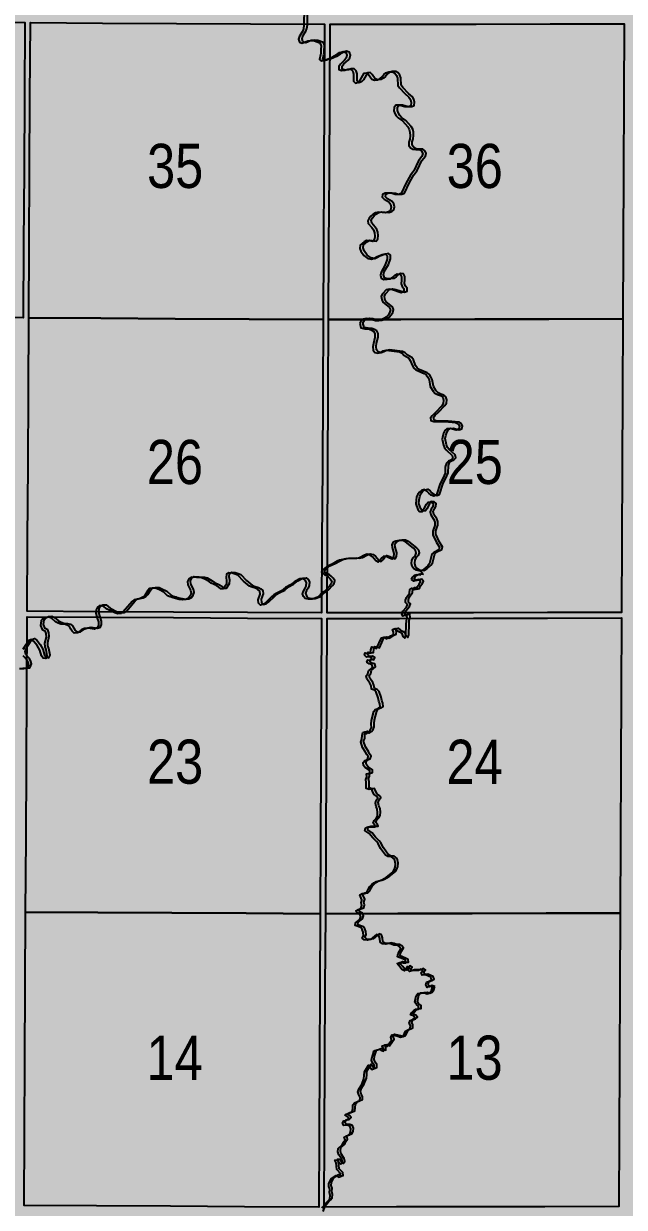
# Model space of a CAD drawing. Extents: x 403018 to 417191, y 6033193 to 6042673.
# Drawn here: x 413921.6 to 414030.5, y 6037053 to 6037267.7 of the extents above; entities that cross this region are included whole.
import ezdxf

# ---------------------------------------------------------------- set-up
doc = ezdxf.new("R2010")
doc.units = 0
doc.header["$LTSCALE"] = 5
doc.linetypes.add('DASHED2', pattern=[9.525, 6.35, -3.175])
for name, color, linetype in [('Quarters', 8, 'Continuous'), ('RoadSeg', 57, 'DASHED2'), ('T-CREEK', 160, 'Continuous'), ('T-WATER', 160, 'Continuous')]:
    doc.layers.add(name, color=color, linetype=linetype)
doc.layers.add('ROUTE-MAP-BACKGROUND-H', color=7, linetype='Continuous', true_color=0xf0ebff)
doc.styles.add('120', font='ARIALN.TTF', dxfattribs={"height": 13})

msp = doc.modelspace()

# ---------------------------------------------------------------- hatches: boundary and pattern name
at = {"layer": 'ROUTE-MAP-BACKGROUND-H'}
h = msp.add_hatch(color=256, dxfattribs=at)
h.dxf.hatch_style = 1
h.paths.add_polyline_path([(412923.423, 6037807.465), (416092.9, 6037807.465), (416092.9, 6035965.758), (412923.423, 6035965.758)])

# ---------------------------------------------------------------- linework, layer by layer
at = {"layer": 'Quarters'}
for points in [[(413921.563, 6037227.752), (413921.492, 6037214.364), (413908.063, 6037214.442), (413894.634, 6037214.521), (413881.205, 6037214.599), (413868.111, 6037214.675), (413868.187, 6037228.063), (413868.263, 6037241.451), (413868.339, 6037254.838), (413868.414, 6037268.226), (413881.504, 6037268.15), (413894.928, 6037268.071), (413908.352, 6037267.993), (413921.776, 6037267.915), (413921.705, 6037254.527), (413921.634, 6037241.14), (413921.563, 6037227.752)], [(413975.943, 6037227.435), (413975.877, 6037214.047), (413962.448, 6037214.126), (413949.019, 6037214.204), (413935.59, 6037214.282), (413922.496, 6037214.358), (413922.567, 6037227.746), (413922.638, 6037241.134), (413922.709, 6037254.521), (413922.78, 6037267.909), (413935.869, 6037267.832), (413949.294, 6037267.754), (413962.718, 6037267.676), (413976.142, 6037267.598), (413976.076, 6037254.21), (413976.009, 6037240.823), (413975.943, 6037227.435)], [(413989.975, 6037214.074), (413976.881, 6037214.049), (413976.948, 6037227.437), (413977.014, 6037240.824), (413977.08, 6037254.212), (413977.146, 6037267.599), (413990.235, 6037267.624), (414003.66, 6037267.649), (414017.084, 6037267.674), (414030.509, 6037267.7), (414030.448, 6037254.313), (414030.386, 6037240.925), (414030.325, 6037227.538), (414030.263, 6037214.15), (414016.834, 6037214.125), (414003.405, 6037214.099), (413989.975, 6037214.074)], [(413975.678, 6037173.884), (413975.614, 6037160.832), (413962.18, 6037160.91), (413948.746, 6037160.988), (413935.312, 6037161.066), (413922.214, 6037161.142), (413922.283, 6037174.195), (413922.354, 6037187.583), (413922.425, 6037200.971), (413922.496, 6037214.358), (413935.59, 6037214.282), (413949.019, 6037214.204), (413962.448, 6037214.126), (413975.877, 6037214.047), (413975.811, 6037200.66), (413975.745, 6037187.272), (413975.678, 6037173.884)], [(413989.717, 6037160.858), (413976.618, 6037160.834), (413976.683, 6037173.886), (413976.749, 6037187.274), (413976.815, 6037200.662), (413976.881, 6037214.049), (413989.975, 6037214.074), (414003.405, 6037214.099), (414016.834, 6037214.125), (414030.263, 6037214.15), (414030.202, 6037200.763), (414030.141, 6037187.375), (414030.079, 6037173.988), (414030.019, 6037160.935), (414016.585, 6037160.91), (414003.151, 6037160.884), (413989.717, 6037160.858)], [(413975.41, 6037119.665), (413975.344, 6037106.277), (413961.905, 6037106.355), (413948.467, 6037106.433), (413935.028, 6037106.511), (413921.924, 6037106.587), (413921.995, 6037119.975), (413922.066, 6037133.363), (413922.137, 6037146.75), (413922.208, 6037160.138), (413935.307, 6037160.062), (413948.741, 6037159.984), (413962.175, 6037159.906), (413975.609, 6037159.827), (413975.543, 6037146.44), (413975.476, 6037133.052), (413975.41, 6037119.665)], [(413989.452, 6037106.304), (413976.348, 6037106.279), (413976.415, 6037119.667), (413976.481, 6037133.054), (413976.547, 6037146.442), (413976.613, 6037159.829), (413989.712, 6037159.854), (414003.146, 6037159.879), (414016.58, 6037159.905), (414030.015, 6037159.931), (414029.953, 6037146.543), (414029.892, 6037133.156), (414029.83, 6037119.768), (414029.769, 6037106.381), (414016.33, 6037106.355), (414002.891, 6037106.329), (413989.452, 6037106.304)], [(413975.145, 6037066.114), (413975.081, 6037053.062), (413961.637, 6037053.139), (413948.194, 6037053.217), (413934.75, 6037053.295), (413921.642, 6037053.371), (413921.711, 6037066.424), (413921.782, 6037079.812), (413921.853, 6037093.2), (413921.924, 6037106.587), (413935.028, 6037106.511), (413948.467, 6037106.433), (413961.905, 6037106.355), (413975.344, 6037106.277), (413975.278, 6037092.889), (413975.211, 6037079.502), (413975.145, 6037066.114)], [(413989.194, 6037053.089), (413976.085, 6037053.063), (413976.15, 6037066.116), (413976.216, 6037079.504), (413976.282, 6037092.891), (413976.348, 6037106.279), (413989.452, 6037106.304), (414002.891, 6037106.329), (414016.33, 6037106.355), (414029.769, 6037106.381), (414029.708, 6037092.993), (414029.646, 6037079.606), (414029.585, 6037066.218), (414029.525, 6037053.166), (414016.081, 6037053.14), (414002.638, 6037053.114), (413989.194, 6037053.089)]]:
    msp.add_lwpolyline(points, close=True, dxfattribs=at)
at = {"layer": 'T-CREEK'}
for points in [[(413976.071, 6037262.308), (413976.087, 6037262.379), (413976.1, 6037262.646), (413976.156, 6037263.8), (413975.925, 6037264.28), (413974.948, 6037264.666), (413974.347, 6037264.743), (413973.739, 6037264.656), (413972.756, 6037264.258), (413972.221, 6037264.437), (413972.092, 6037264.952), (413972.224, 6037265.502), (413972.772, 6037266.372), (413972.958, 6037266.862), (413973.029, 6037267.487), (413973.07, 6037269.494), (413972.864, 6037270.656), (413972.861, 6037271.291), (413973.042, 6037271.821), (413973.559, 6037272.679), (413973.532, 6037273.189), (413972.369, 6037273.331), (413971.893, 6037273.556), (413970.318, 6037274.77)], [(413979.14, 6037262.293), (413979.044, 6037262.234), (413978.989, 6037262.201), (413978.308, 6037261.787), (413977.342, 6037261.311), (413976.254, 6037261.005), (413975.841, 6037261.29), (413976.027, 6037262.113), (413976.071, 6037262.308)], [(413980.737, 6037262.285), (413980.705, 6037262.356), (413980.625, 6037262.533), (413980.135, 6037262.704), (413979.595, 6037262.555), (413979.522, 6037262.513), (413979.256, 6037262.363), (413979.14, 6037262.293)], [(413984.587, 6037225.215), (413983.869, 6037225.731), (413983.301, 6037226.516), (413983.136, 6037227.032), (413983.187, 6037227.618), (413983.949, 6037228.212), (413984.384, 6037228.445), (413985.517, 6037228.275), (413985.789, 6037228.674), (413985.88, 6037229.264), (413985.827, 6037229.87), (413985.612, 6037230.366), (413985.353, 6037230.8), (413984.69, 6037231.507), (413984.583, 6037232.045), (413984.82, 6037232.522), (413985.15, 6037232.887), (413985.557, 6037233.204), (413985.999, 6037233.448), (413986.549, 6037233.578), (413987.798, 6037233.488), (413988.32, 6037233.643), (413988.693, 6037233.966), (413988.824, 6037234.51), (413988.707, 6037235.06), (413988.409, 6037235.432), (413987.57, 6037235.971), (413987.223, 6037236.306), (413987.282, 6037236.797), (413987.74, 6037237.008), (413988.384, 6037237.041), (413989.004, 6037236.97), (413989.539, 6037236.803), (413990.173, 6037236.766), (413990.629, 6037236.997), (413991.528, 6037238.915), (413992.33, 6037240.279), (413992.941, 6037241.071), (413993.775, 6037242.913), (413994.426, 6037243.689), (413994.569, 6037244.209), (413994.354, 6037244.667), (413993.968, 6037244.963), (413993.323, 6037244.936), (413992.759, 6037245.033), (413992.329, 6037245.27), (413992.044, 6037245.692), (413992.059, 6037246.292), (413992.222, 6037246.817), (413992.297, 6037247.427), (413992.258, 6037248.062), (413992.141, 6037248.598), (413991.85, 6037249.039), (413990.914, 6037250.158), (413990.091, 6037250.687), (413989.772, 6037251.037), (413989.536, 6037251.467), (413989.347, 6037251.977), (413989.374, 6037252.579), (413989.67, 6037252.966), (413990.261, 6037252.993), (413991.314, 6037252.683), (413991.967, 6037252.666), (413992.425, 6037252.881), (413992.48, 6037253.487), (413992.343, 6037254.023), (413992.074, 6037254.453), (413991.345, 6037255.076), (413990.339, 6037256.129), (413990.062, 6037256.55), (413989.994, 6037257.875), (413989.823, 6037258.377), (413989.524, 6037258.787), (413989.072, 6037259.024), (413988.421, 6037259.017), (413987.886, 6037258.864), (413987.518, 6037258.545), (413987.2, 6037258.148), (413986.835, 6037257.812), (413986.403, 6037257.577), (413985.809, 6037257.506), (413985.332, 6037257.709), (413984.761, 6037258.52), (413984.41, 6037258.862), (413983.938, 6037258.819), (413983.214, 6037257.499), (413982.871, 6037257.142), (413982.387, 6037256.981), (413982.044, 6037257.319), (413982.05, 6037258.608), (413981.885, 6037259.144), (413981.528, 6037259.503), (413980.978, 6037259.54), (413980.478, 6037259.335), (413979.874, 6037259.268), (413979.362, 6037259.451), (413979.363, 6037260.022), (413979.656, 6037260.402), (413980.403, 6037261.122), (413980.709, 6037261.509), (413980.84, 6037262.057), (413980.825, 6037262.089), (413980.737, 6037262.285)], [(413983.334, 6037212.599), (413983.112, 6037213.474), (413983.369, 6037213.935), (413983.757, 6037214.22), (413984.323, 6037214.315), (413984.915, 6037214.22), (413985.948, 6037213.888), (413986.534, 6037213.913), (413987.508, 6037214.293), (413987.924, 6037214.549), (413988.255, 6037214.906), (413988.531, 6037215.327), (413988.668, 6037215.861), (413988.449, 6037216.343), (413987.317, 6037217.246), (413987.102, 6037217.74), (413987.029, 6037218.34), (413987.255, 6037218.793), (413987.912, 6037219.488), (413988.478, 6037219.613), (413989.052, 6037219.494), (413990.658, 6037218.989), (413991.127, 6037219.184), (413991.117, 6037219.722), (413990.818, 6037220.11), (413990.629, 6037220.605), (413990.7, 6037221.234), (413990.699, 6037221.876), (413990.47, 6037222.348), (413989.912, 6037222.385), (413989.468, 6037222.158), (413989.117, 6037221.798), (413988.725, 6037221.513), (413987.465, 6037221.404), (413987.022, 6037221.634), (413986.863, 6037222.162), (413986.984, 6037222.734), (413987.739, 6037224.06), (413988.087, 6037225.084), (413988.112, 6037225.696), (413987.767, 6037226.046), (413987.207, 6037225.92), (413986.186, 6037225.516), (413985.758, 6037225.274), (413985.276, 6037225.085), (413984.587, 6037225.215)], [(413996.835, 6037197.24), (413997.979, 6037198.474), (413998.256, 6037198.909), (413998.315, 6037199.513), (413998.148, 6037200.049), (413997.76, 6037200.331), (413997.221, 6037200.498), (413996.745, 6037200.737), (413996.412, 6037201.113), (413995.892, 6037201.988), (413995.664, 6037203.171), (413995.45, 6037203.655), (413995.169, 6037204.076), (413994.78, 6037204.36), (413993.303, 6037204.972), (413992.928, 6037205.291), (413992.659, 6037205.735), (413992.255, 6037206.721), (413991.959, 6037207.162), (413991.104, 6037207.677), (413990.779, 6037208.021), (413990.304, 6037208.238), (413987.913, 6037208.562), (413987.363, 6037208.429), (413986.919, 6037208.166), (413986.412, 6037208.001), (413985.873, 6037208.174), (413985.546, 6037208.556), (413985.513, 6037209.16), (413985.596, 6037209.789), (413985.859, 6037210.874), (413985.85, 6037211.514), (413985.649, 6037211.982), (413985.206, 6037212.233), (413984.712, 6037212.429), (413984.062, 6037212.456), (413983.334, 6037212.599)], [(413994.132, 6037168.518), (413994.702, 6037168.836), (413995.406, 6037169.49), (413995.721, 6037169.878), (413996.121, 6037171.572), (413996.5, 6037171.901), (413997.44, 6037172.337), (413997.545, 6037172.827), (413996.995, 6037173.693), (413996.353, 6037175.102), (413996.346, 6037175.731), (413996.485, 6037176.291), (413996.707, 6037176.766), (413996.715, 6037177.392), (413996.517, 6037177.892), (413995.977, 6037178.712), (413995.842, 6037179.238), (413996.062, 6037179.712), (413996.347, 6037180.135), (413996.368, 6037180.675), (413996.019, 6037180.999), (413995.503, 6037181.02), (413995.198, 6037180.637), (413994.719, 6037179.738), (413994.438, 6037179.331), (413993.928, 6037179.294), (413993.623, 6037179.696), (413993.263, 6037180.702), (413993.288, 6037181.356), (413993.397, 6037181.959), (413993.628, 6037182.452), (413993.922, 6037182.838), (413994.314, 6037183.173), (413994.854, 6037183.29), (413995.274, 6037182.987), (413995.613, 6037182.623), (413996.017, 6037182.298), (413996.504, 6037182.111), (413996.976, 6037182.337), (413997.665, 6037184.376), (413998.17, 6037185.279), (413998.574, 6037186.262), (413998.614, 6037187.599), (413998.801, 6037188.094), (413999.165, 6037188.421), (413999.617, 6037188.628), (413999.958, 6037188.95), (413999.845, 6037189.49), (413998.754, 6037190.481), (413998.445, 6037190.843), (413998.272, 6037191.345), (413998.048, 6037192.449), (413998.139, 6037193.031), (413998.309, 6037193.532), (413998.548, 6037193.989), (413998.911, 6037194.315), (413999.488, 6037194.362), (414000.566, 6037194.062), (414001.05, 6037194.235), (414001.18, 6037194.752), (414000.921, 6037195.187), (414000.474, 6037195.439), (413998.591, 6037195.63), (413996.53, 6037195.638), (413995.998, 6037195.803), (413995.915, 6037196.303), (413996.211, 6037196.676), (413996.835, 6037197.24)], [(413949.25, 6037163.736), (413949.297, 6037163.723), (413949.954, 6037163.537), (413950.319, 6037163.434), (413950.94, 6037163.355), (413951.55, 6037163.418), (413952.016, 6037163.657), (413952.295, 6037164.054), (413952.482, 6037164.564), (413952.377, 6037165.122), (413951.896, 6037166.042), (413951.857, 6037166.65), (413952.086, 6037167.145), (413952.506, 6037167.432), (413954.355, 6037167.337), (413954.875, 6037167.176), (413955.784, 6037166.687), (413956.159, 6037166.384), (413957.08, 6037165.939), (413957.494, 6037165.662), (413957.855, 6037165.33), (413958.333, 6037165.321), (413958.896, 6037166.156), (413958.937, 6037166.771), (413958.84, 6037167.381), (413958.909, 6037167.975), (413959.329, 6037168.256), (413959.945, 6037168.169), (413960.468, 6037168.012), (413960.942, 6037167.801), (413961.976, 6037166.74), (413963.096, 6037165.835), (413963.579, 6037165.616), (413964.147, 6037165.479), (413964.609, 6037165.234), (413964.926, 6037164.88), (413965.031, 6037164.33), (413964.656, 6037163.335), (413964.702, 6037162.702), (413965.066, 6037162.393), (413965.62, 6037162.522), (413966.032, 6037162.827), (413967.098, 6037163.903), (413967.478, 6037164.222), (413967.918, 6037164.497), (413968.911, 6037164.943), (413969.625, 6037165.589), (413970.51, 6037166.046), (413971.284, 6037166.646), (413972.225, 6037167.132), (413972.789, 6037167.185), (413973.178, 6037166.911), (413973.393, 6037166.452), (413973.334, 6037165.825), (413973.144, 6037165.333), (413972.865, 6037164.904), (413972.678, 6037164.411), (413972.892, 6037163.945), (413973.199, 6037163.574), (413973.762, 6037163.429), (413974.44, 6037163.456), (413975.49, 6037163.8), (413976.117, 6037164.523), (413976.559, 6037164.76), (413976.908, 6037165.081), (413977.587, 6037165.791), (413977.871, 6037166.201), (413977.984, 6037166.71), (413977.691, 6037167.119), (413977.359, 6037167.497), (413976.952, 6037167.781), (413976.509, 6037168.006), (413976.125, 6037168.321), (413976.306, 6037168.774), (413977.117, 6037169.358), (413978.093, 6037169.79), (413978.981, 6037170.297), (413979.436, 6037170.534), (413980.546, 6037170.774), (413981.859, 6037170.823), (413982.485, 6037170.778), (413983.039, 6037170.913), (413983.91, 6037171.403), (413984.405, 6037171.566), (413984.965, 6037171.434), (413985.372, 6037171.133), (413985.997, 6037170.402), (413986.435, 6037170.168), (413986.789, 6037170.503), (413987.05, 6037170.942), (413987.45, 6037171.223), (413988.002, 6037171.088), (413988.445, 6037170.836), (413988.934, 6037170.659), (413989.213, 6037171.072), (413989.234, 6037171.724), (413988.926, 6037172.772), (413988.907, 6037173.336), (413989.167, 6037173.749), (413989.619, 6037173.962), (413990.208, 6037174.089), (413990.831, 6037174.09), (413991.287, 6037173.871), (413991.676, 6037173.577), (413992.832, 6037172.643), (413993.164, 6037172.273), (413993.307, 6037171.743), (413993.134, 6037171.247), (413992.788, 6037170.918), (413992.543, 6037170.487), (413992.48, 6037169.885), (413992.607, 6037169.343), (413992.852, 6037168.929), (413993.294, 6037168.665), (413994.132, 6037168.518)], [(413991.444, 6037156.893), (413991.471, 6037158.853), (413991.52, 6037159.475), (413991.655, 6037160), (413991.632, 6037160.592), (413991.29, 6037160.554), (413990.877, 6037160.315), (413990.694, 6037160.751), (413990.899, 6037161.247), (413991.54, 6037161.977), (413991.733, 6037162.475), (413991.387, 6037162.795), (413991.35, 6037163.271), (413991.553, 6037163.758), (413992.11, 6037164.541), (413992.127, 6037165.178), (413992.509, 6037165.444), (413992.908, 6037165.173), (413993.344, 6037165.288), (413993.567, 6037165.738), (413993.874, 6037166.121), (413994.104, 6037166.552), (413993.815, 6037166.961), (413992.863, 6037166.704), (413992.427, 6037166.973), (413992.612, 6037167.434), (413992.993, 6037167.76), (413993.485, 6037167.919), (413994.07, 6037167.848), (413994.107, 6037167.872)], [(413925.171, 6037158.718), (413925.289, 6037159.59), (413925.602, 6037159.947), (413926.074, 6037160.188), (413926.694, 6037160.233), (413927.179, 6037160.028), (413927.91, 6037159.405), (413928.357, 6037159.153), (413928.859, 6037158.976), (413929.507, 6037158.937), (413930.044, 6037158.784), (413930.446, 6037158.517), (413930.663, 6037158.067), (413930.93, 6037157.667), (413931.314, 6037157.351), (413931.861, 6037157.41), (413932.686, 6037157.97), (413933.178, 6037158.163), (413933.794, 6037158.226), (413934.981, 6037158.05), (413935.478, 6037158.259), (413935.712, 6037158.714), (413935.703, 6037159.348), (413935.226, 6037160.916), (413935.277, 6037161.559), (413935.51, 6037162.041), (413935.924, 6037162.32), (413936.508, 6037162.289), (413937.27, 6037161.672), (413938.655, 6037160.98), (413939.186, 6037160.845), (413939.798, 6037160.904), (413940.191, 6037161.181), (413941.809, 6037163.025), (413942.159, 6037163.352), (413943.257, 6037163.6), (413943.747, 6037163.817), (413944.116, 6037164.155), (413944.627, 6037165.033), (413944.964, 6037165.378), (413945.505, 6037165.451), (413946.145, 6037165.434), (413946.649, 6037165.224), (413947.546, 6037164.766), (413948.24, 6037164.099), (413948.704, 6037163.881), (413949.25, 6037163.736)], [(413921.393, 6037150.837), (413922.668, 6037150.901), (413922.793, 6037151.097), (413922.985, 6037151.6), (413922.894, 6037152.04), (413922.615, 6037152.58), (413921.976, 6037153.299), (413921.825, 6037153.815), (413921.978, 6037154.35), (413923.04, 6037155.996), (413923.528, 6037156.171), (413923.936, 6037155.904), (413924.552, 6037155.111), (413925.065, 6037154.259), (413925.349, 6037153.199), (413925.64, 6037152.787), (413926.132, 6037152.718), (413926.357, 6037153.201), (413926.161, 6037154.379), (413925.977, 6037154.877), (413925.931, 6037155.499), (413926.194, 6037156.6), (413926.153, 6037157.252), (413925.946, 6037157.748), (413925.487, 6037157.984), (413925.171, 6037158.718)], [(413985.7, 6037146.962), (413985.197, 6037147.129), (413985.096, 6037147.71), (413984.906, 6037148.202), (413984.348, 6037149.019), (413984.211, 6037149.511), (413984.545, 6037149.876), (413984.668, 6037150.432), (413985.411, 6037151.066), (413985.278, 6037151.586), (413984.76, 6037151.729), (413984.339, 6037152.013), (413984.527, 6037152.443), (413985.057, 6037152.348), (413985.239, 6037152.733), (413984.816, 6037152.972), (413984.268, 6037152.925), (413983.935, 6037153.289), (413984.035, 6037153.715), (413984.571, 6037153.592), (413985.029, 6037153.683), (413985.064, 6037154.261), (413985.267, 6037154.772), (413985.682, 6037154.689), (413986.118, 6037154.507), (413986.985, 6037156.416), (413987.423, 6037156.519), (413987.854, 6037156.263), (413988.681, 6037156.803), (413989.159, 6037156.996), (413989.21, 6037157.462), (413989.016, 6037157.936), (413989.48, 6037158.101), (413989.83, 6037157.743), (413990.291, 6037157.524), (413990.689, 6037157.205), (413990.864, 6037156.683), (413991.223, 6037156.383), (413991.444, 6037156.893)], [(413989.318, 6037116.27), (413988.757, 6037116.745), (413988.119, 6037116.76), (413987.708, 6037117.019), (413986.81, 6037118.242), (413986.35, 6037119.132), (413986.073, 6037119.498), (413985.382, 6037120.183), (413984.751, 6037120.948), (413983.976, 6037121.519), (413984.045, 6037121.992), (413984.545, 6037122.189), (413985.201, 6037122.15), (413985.839, 6037122.183), (413985.741, 6037122.455), (413985.448, 6037122.848), (413985.649, 6037123.329), (413985.983, 6037123.698), (413986.25, 6037124.111), (413986.263, 6037124.731), (413986.204, 6037125.367), (413985.983, 6037125.839), (413985.884, 6037126.427), (413986.022, 6037126.964), (413986.327, 6037127.331), (413986.06, 6037127.746), (413985.658, 6037128.012), (413985.415, 6037128.46), (413985.22, 6037128.981), (413984.718, 6037128.949), (413984.212, 6037129.128), (413984.222, 6037130.212), (413984.117, 6037130.751), (413984.294, 6037131.249), (413984.291, 6037131.741), (413984.851, 6037131.872), (413984.859, 6037132.353), (413984.048, 6037132.926), (413983.735, 6037133.293), (413983.658, 6037133.819), (413983.957, 6037134.196), (413984.437, 6037134.397), (413984.595, 6037134.882), (413984.314, 6037135.257), (413984.095, 6037135.729), (413983.557, 6037136.561), (413983.236, 6037137.579), (413983.439, 6037138.075), (413983.458, 6037138.722), (413983.579, 6037139.278), (413983.941, 6037139.377), (413984.248, 6037139.015), (413984.652, 6037139.314), (413984.953, 6037139.711), (413985.17, 6037140.158), (413985.137, 6037140.788), (413985.182, 6037141.424), (413985.612, 6037143.042), (413985.871, 6037143.451), (413986.379, 6037143.618), (413986.775, 6037143.888), (413986.706, 6037144.475), (413986.505, 6037144.943), (413986.408, 6037145.557), (413986.025, 6037146.571), (413985.7, 6037146.962)], [(413996.175, 6037093.102), (413995.624, 6037093.284), (413995.198, 6037093.041), (413994.964, 6037093.487), (413995.101, 6037093.997), (413995.627, 6037094.158), (413996.027, 6037094.421), (413995.87, 6037094.921), (413994.893, 6037095.312), (413994.305, 6037095.273), (413994.142, 6037095.743), (413994.469, 6037096.091), (413994.113, 6037096.349), (413993.683, 6037096.084), (413992.485, 6037096.112), (413992.005, 6037095.907), (413991.74, 6037096.205), (413992.014, 6037096.611), (413991.641, 6037096.857), (413991.092, 6037096.055), (413990.648, 6037096.309), (413990.357, 6037096.715), (413990.002, 6037097.05), (413989.794, 6037097.384), (413990.278, 6037097.589), (413990.864, 6037097.512), (413991.38, 6037097.509), (413991.293, 6037097.963), (413990.843, 6037098.208), (413989.862, 6037098.617), (413989.949, 6037099.175), (413990.472, 6037100.067), (413990.157, 6037100.476), (413989.736, 6037100.728), (413989.198, 6037100.675), (413988.754, 6037100.904), (413988.243, 6037101.015), (413987.707, 6037100.872), (413987.135, 6037100.971), (413986.723, 6037101.269), (413986.668, 6037101.915), (413986.491, 6037102.435), (413986.052, 6037102.63), (413984.951, 6037101.748), (413984.413, 6037101.613), (413983.797, 6037101.696), (413983.436, 6037102), (413983.694, 6037102.43), (413983.649, 6037103.046), (413983.46, 6037103.522), (413983.201, 6037103.93), (413982.196, 6037104.283), (413982.213, 6037104.775), (413983.019, 6037105.375), (413983.188, 6037105.911), (413983.015, 6037106.407), (413982.519, 6037106.594), (413982.274, 6037106.936), (413982.714, 6037107.167), (413983.238, 6037107.344), (413983.409, 6037107.877), (413983.254, 6037108.389), (413983.421, 6037108.907), (413983.006, 6037109.807), (413983.442, 6037110.066), (413984.018, 6037110.051), (413984.369, 6037110.422), (413984.577, 6037110.906), (413984.86, 6037111.327), (413985.182, 6037111.714), (413985.555, 6037112.021), (413985.987, 6037112.254), (413986.537, 6037112.367), (413987.027, 6037112.542), (413987.884, 6037113.049), (413988.997, 6037113.95), (413989.279, 6037114.334), (413989.422, 6037114.855), (413989.475, 6037115.473), (413989.318, 6037116.27)], [(413980.276, 6037069.96), (413981.609, 6037070.557), (413981.717, 6037071.096), (413981.746, 6037071.738), (413982.055, 6037072.143), (413983.023, 6037072.559), (413983.036, 6037073.107), (413982.795, 6037073.565), (413982.652, 6037074.093), (413982.819, 6037074.625), (413983.338, 6037075.453), (413983.733, 6037076.466), (413983.814, 6037077.08), (413983.823, 6037077.717), (413984.597, 6037078.977), (413985.169, 6037078.185), (413985.624, 6037078.378), (413985.603, 6037078.957), (413985.315, 6037079.354), (413985.144, 6037079.858), (413985.221, 6037080.475), (413985.412, 6037080.971), (413985.547, 6037081.53), (413986.595, 6037081.878), (413986.98, 6037081.598), (413987.276, 6037081.513), (413987.259, 6037082.031), (413987.062, 6037082.473), (413987.49, 6037082.584), (413987.923, 6037082.332), (413988.767, 6037083.503), (413988.597, 6037084.003), (413988.85, 6037084.437), (413989.925, 6037084.221), (413990.401, 6037084.034), (413990.853, 6037084.174), (413991.28, 6037085.082), (413991.689, 6037085.345), (413992.157, 6037085.564), (413992.172, 6037086.136), (413991.947, 6037086.582), (413992.163, 6037087.032), (413992.641, 6037087.217), (413992.99, 6037087.538), (413992.72, 6037087.904), (413992.219, 6037088.089), (413992.445, 6037088.494), (413992.782, 6037088.866), (413993.172, 6037089.113), (413993.648, 6037089.094), (413993.651, 6037089.662), (413993.267, 6037089.944), (413993.008, 6037090.34), (413993.222, 6037091.543), (413993.522, 6037091.945), (413994.752, 6037092.038), (413995.232, 6037091.852), (413995.684, 6037092.075), (413995.992, 6037092.458), (413996.175, 6037093.102)], [(413975.862, 6037052.293), (413976.247, 6037053.286), (413976.864, 6037054.034), (413977.226, 6037054.363), (413977.539, 6037054.741), (413977.602, 6037055.348), (413977.471, 6037055.898), (413977.53, 6037056.498), (413977.345, 6037056.988), (413977.379, 6037057.509), (413977.823, 6037058.418), (413978.705, 6037058.954), (413979.111, 6037058.678), (413979.521, 6037058.795), (413979.468, 6037059.321), (413978.803, 6037060.02), (413978.683, 6037061.261), (413978.468, 6037061.743), (413978.908, 6037061.78), (413979.171, 6037061.32), (413979.524, 6037060.984), (413979.835, 6037061.341), (413979.706, 6037061.899), (413979.179, 6037062.717), (413979.028, 6037063.243), (413979.087, 6037063.859), (413979.804, 6037064.497), (413980.012, 6037064.985), (413980.305, 6037065.398), (413980.158, 6037065.894), (413980.548, 6037066.173), (413981.086, 6037066.334), (413981.319, 6037066.788), (413981.37, 6037067.395), (413981.183, 6037067.889), (413980.759, 6037068.068), (413980.111, 6037068.037), (413979.834, 6037068.437), (413980.071, 6037068.875), (413980.622, 6037068.974), (413980.969, 6037069.313), (413980.683, 6037069.681), (413980.276, 6037069.96)]]:
    msp.add_lwpolyline(points, dxfattribs=at)
at = {"layer": 'T-WATER', "linetype": 'Continuous', "flags": 128}
for points in [[(413968.22, 6037277.634), (413968.025, 6037277.15), (413968.109, 6037276.58), (413968.465, 6037276.244), (413968.989, 6037276.093), (413969.395, 6037275.809), (413969.48, 6037275.201), (413969.662, 6037274.709), (413971.239, 6037273.496), (413971.715, 6037273.272), (413972.879, 6037273.131), (413972.907, 6037272.621), (413972.39, 6037271.761), (413972.21, 6037271.231), (413972.214, 6037270.596), (413972.421, 6037269.434), (413972.404, 6037268.559), (413972.384, 6037267.554)], [(413972.384, 6037267.554), (413972.382, 6037267.426), (413972.311, 6037266.8), (413972.125, 6037266.31), (413971.579, 6037265.439), (413971.446, 6037264.889), (413971.576, 6037264.373), (413972.112, 6037264.194), (413973.094, 6037264.594), (413973.702, 6037264.681), (413974.304, 6037264.605), (413975.282, 6037264.22), (413975.481, 6037263.808), (413975.514, 6037263.74), (413975.478, 6037262.976), (413975.459, 6037262.585), (413975.446, 6037262.318), (413975.386, 6037262.052), (413975.201, 6037261.228), (413975.47, 6037261.043), (413975.614, 6037260.944), (413976.475, 6037261.187), (413976.703, 6037261.251), (413977.669, 6037261.728), (413978.35, 6037262.143), (413978.616, 6037262.305), (413978.883, 6037262.456), (413978.956, 6037262.497), (413979.496, 6037262.647), (413979.986, 6037262.477), (413980.066, 6037262.299), (413980.187, 6037262.033), (413980.202, 6037262), (413980.071, 6037261.452), (413979.765, 6037261.065), (413979.019, 6037260.343), (413978.726, 6037259.963), (413978.726, 6037259.391), (413979.238, 6037259.209), (413979.842, 6037259.277), (413980.342, 6037259.482), (413980.892, 6037259.446), (413981.25, 6037259.087), (413981.416, 6037258.552), (413981.411, 6037257.262), (413981.755, 6037256.923), (413982.239, 6037257.085), (413982.581, 6037257.442), (413983.304, 6037258.764), (413983.776, 6037258.808), (413984.128, 6037258.466), (413984.699, 6037257.655), (413985.177, 6037257.453), (413985.771, 6037257.524), (413986.203, 6037257.76), (413986.568, 6037258.096), (413986.886, 6037258.493), (413987.254, 6037258.813), (413987.789, 6037258.967), (413988.441, 6037258.974), (413988.893, 6037258.738), (413989.192, 6037258.328), (413989.364, 6037257.825), (413989.433, 6037256.5), (413989.711, 6037256.079), (413990.719, 6037255.026), (413991.449, 6037254.404), (413991.718, 6037253.974), (413991.856, 6037253.438), (413991.801, 6037252.832), (413991.343, 6037252.616), (413990.689, 6037252.633), (413989.636, 6037252.941), (413989.045, 6037252.914), (413988.749, 6037252.526), (413988.723, 6037251.924), (413988.912, 6037251.414), (413989.148, 6037250.984), (413989.468, 6037250.634), (413990.292, 6037250.105), (413991.229, 6037248.987), (413991.521, 6037248.546), (413991.639, 6037248.01), (413991.678, 6037247.374), (413991.604, 6037246.764), (413991.442, 6037246.239), (413991.427, 6037245.639), (413991.713, 6037245.216), (413992.143, 6037244.98), (413992.707, 6037244.884), (413993.353, 6037244.911)], [(413993.353, 6037244.911), (413993.739, 6037244.615), (413993.955, 6037244.157), (413993.812, 6037243.637), (413993.16, 6037242.856), (413992.33, 6037241.015), (413992.164, 6037240.799), (413991.719, 6037240.221), (413990.918, 6037238.856), (413990.021, 6037236.937), (413989.565, 6037236.705), (413988.931, 6037236.742), (413988.394, 6037236.909), (413987.774, 6037236.979), (413987.13, 6037236.946), (413986.672, 6037236.734), (413986.614, 6037236.242), (413986.961, 6037235.908), (413987.801, 6037235.37), (413988.099, 6037234.997), (413988.217, 6037234.447), (413988.086, 6037233.903), (413987.714, 6037233.58), (413987.192, 6037233.424), (413985.942, 6037233.513), (413985.391, 6037233.382), (413984.949, 6037233.138), (413984.543, 6037232.821), (413984.212, 6037232.455), (413983.976, 6037231.977), (413984.084, 6037231.439), (413984.748, 6037230.733), (413985.007, 6037230.299), (413985.223, 6037229.802), (413985.277, 6037229.196), (413985.186, 6037228.607), (413984.914, 6037228.207), (413983.779, 6037228.376), (413983.346, 6037228.142), (413982.583, 6037227.547), (413982.533, 6037226.961), (413982.698, 6037226.445), (413983.268, 6037225.661), (413983.986, 6037225.145), (413984.675, 6037225.016), (413985.158, 6037225.205), (413985.586, 6037225.447), (413986.606, 6037225.852), (413987.166, 6037225.98), (413987.513, 6037225.629), (413987.488, 6037225.018), (413987.141, 6037223.992), (413986.386, 6037222.665), (413986.266, 6037222.093), (413986.425, 6037221.565), (413986.869, 6037221.334), (413988.13, 6037221.446), (413988.523, 6037221.73), (413988.873, 6037222.09), (413989.317, 6037222.318), (413989.876, 6037222.281), (413990.105, 6037221.809), (413990.107, 6037221.167), (413990.036, 6037220.537), (413990.226, 6037220.043), (413990.526, 6037219.655), (413990.535, 6037219.117), (413990.067, 6037218.921), (413988.459, 6037219.424), (413987.885, 6037219.544), (413987.318, 6037219.418), (413986.662, 6037218.723), (413986.436, 6037218.269), (413986.509, 6037217.669), (413986.725, 6037217.175), (413987.858, 6037216.272), (413988.078, 6037215.79), (413987.942, 6037215.256), (413987.666, 6037214.834), (413987.335, 6037214.476), (413986.919, 6037214.221), (413986.341, 6037213.994), (413985.945, 6037213.839), (413985.359, 6037213.814), (413984.809, 6037213.99), (413984.325, 6037214.145), (413983.733, 6037214.239), (413983.167, 6037214.144), (413982.951, 6037213.985), (413982.779, 6037213.858), (413982.522, 6037213.396)], [(413982.522, 6037213.396), (413982.745, 6037212.521), (413983.474, 6037212.379), (413984.124, 6037212.353), (413984.618, 6037212.157), (413985.062, 6037211.906), (413985.263, 6037211.438), (413985.273, 6037210.798), (413985.01, 6037209.712), (413984.928, 6037209.083), (413984.961, 6037208.479), (413985.289, 6037208.096), (413985.829, 6037207.924), (413986.335, 6037208.09), (413986.78, 6037208.353), (413987.33, 6037208.487), (413989.723, 6037208.164), (413990.199, 6037207.947), (413990.525, 6037207.603), (413991.381, 6037207.088), (413991.676, 6037206.648), (413992.082, 6037205.662), (413992.352, 6037205.218), (413992.727, 6037204.899), (413994.205, 6037204.288), (413994.595, 6037204.004), (413994.877, 6037203.584), (413995.091, 6037203.1), (413995.319, 6037201.917), (413995.84, 6037201.043), (413996.174, 6037200.666), (413996.65, 6037200.428), (413997.19, 6037200.262), (413997.578, 6037199.98), (413997.746, 6037199.443), (413997.687, 6037198.84), (413997.411, 6037198.404), (413996.267, 6037197.168), (413995.644, 6037196.603), (413995.348, 6037196.229), (413995.431, 6037195.729), (413995.963, 6037195.565), (413998.026, 6037195.559), (413999.91, 6037195.37), (414000.358, 6037195.118), (414000.617, 6037194.684), (414000.487, 6037194.166), (414000.003, 6037193.992), (413998.925, 6037194.291), (413998.347, 6037194.243), (413997.985, 6037193.918), (413997.746, 6037193.46), (413997.576, 6037192.958), (413997.486, 6037192.376), (413997.711, 6037191.272), (413997.885, 6037190.77), (413998.194, 6037190.408), (413999.286, 6037189.417), (413999.4, 6037188.877), (413999.059, 6037188.555), (413998.607, 6037188.347), (413998.243, 6037188.02), (413998.057, 6037187.524), (413998.048, 6037187.24), (413998.018, 6037186.186), (413997.615, 6037185.202), (413997.11, 6037184.299), (413996.423, 6037182.258), (413995.951, 6037182.032), (413995.463, 6037182.219), (413995.059, 6037182.543), (413994.719, 6037182.907), (413994.299, 6037183.209), (413993.759, 6037183.092), (413993.367, 6037182.756), (413993.073, 6037182.37), (413992.842, 6037181.877), (413992.734, 6037181.273), (413992.709, 6037180.619), (413993.071, 6037179.613), (413993.376, 6037179.211), (413993.887, 6037179.248), (413994.167, 6037179.656), (413994.646, 6037180.555), (413994.95, 6037180.939), (413995.466, 6037180.919), (413995.816, 6037180.594), (413995.795, 6037180.055), (413995.511, 6037179.631), (413995.291, 6037179.157), (413995.426, 6037178.631)], [(413995.426, 6037178.631), (413995.968, 6037177.811), (413996.166, 6037177.311), (413996.159, 6037176.685), (413995.937, 6037176.209), (413995.799, 6037175.649), (413995.806, 6037175.019), (413996.449, 6037173.611), (413997.001, 6037172.744), (413996.896, 6037172.255), (413995.956, 6037171.817), (413995.58, 6037171.486), (413995.18, 6037169.791), (413994.866, 6037169.403), (413994.16, 6037168.748), (413993.59, 6037168.43)], [(413993.59, 6037168.43), (413992.752, 6037168.576), (413992.31, 6037168.84), (413992.064, 6037169.254), (413991.936, 6037169.797), (413991.998, 6037170.399), (413992.243, 6037170.83), (413992.59, 6037171.159), (413992.763, 6037171.655), (413992.619, 6037172.185), (413992.287, 6037172.555), (413991.129, 6037173.489), (413990.739, 6037173.783), (413990.283, 6037174.002), (413989.659, 6037174), (413989.07, 6037173.873), (413988.618, 6037173.659), (413988.358, 6037173.245), (413988.378, 6037172.68), (413988.687, 6037171.632), (413988.667, 6037170.98), (413988.388, 6037170.567), (413987.899, 6037170.743), (413987.455, 6037170.995), (413986.903, 6037171.129), (413986.503, 6037170.848), (413986.242, 6037170.408), (413985.888, 6037170.072), (413985.45, 6037170.307), (413984.825, 6037171.037), (413984.417, 6037171.337), (413983.856, 6037171.471), (413983.36, 6037171.308), (413982.491, 6037170.815), (413981.936, 6037170.679), (413981.309, 6037170.726), (413979.994, 6037170.675), (413978.884, 6037170.434), (413978.43, 6037170.196), (413977.542, 6037169.689), (413976.565, 6037169.256), (413976.109, 6037168.924), (413975.757, 6037168.668), (413975.576, 6037168.214), (413975.96, 6037167.9), (413976.105, 6037167.827), (413976.404, 6037167.676), (413976.812, 6037167.391), (413977.144, 6037167.013), (413977.437, 6037166.605), (413977.325, 6037166.095), (413977.041, 6037165.685), (413976.361, 6037164.976), (413976.092, 6037164.725), (413976.014, 6037164.652), (413975.572, 6037164.415), (413975.084, 6037163.851), (413974.945, 6037163.691), (413973.895, 6037163.346), (413973.217, 6037163.318), (413972.653, 6037163.463), (413972.345, 6037163.833), (413972.131, 6037164.299), (413972.318, 6037164.793), (413972.596, 6037165.223), (413972.786, 6037165.714), (413972.845, 6037166.342), (413972.629, 6037166.801), (413972.239, 6037167.075), (413971.675, 6037167.021), (413970.735, 6037166.534), (413969.96, 6037165.933), (413969.075, 6037165.476), (413968.361, 6037164.829), (413967.368, 6037164.381), (413966.928, 6037164.106)], [(413966.928, 6037164.106), (413966.548, 6037163.786), (413965.483, 6037162.709), (413965.07, 6037162.405), (413964.517, 6037162.275), (413964.153, 6037162.582), (413964.106, 6037163.216), (413964.481, 6037164.21), (413964.375, 6037164.76), (413964.058, 6037165.114), (413963.596, 6037165.358), (413963.028, 6037165.495), (413962.544, 6037165.713), (413961.423, 6037166.617), (413960.387, 6037167.679), (413959.913, 6037167.889), (413959.389, 6037168.045), (413958.773, 6037168.132), (413958.352, 6037167.85), (413958.284, 6037167.257), (413958.383, 6037166.647), (413958.34, 6037166.032), (413957.779, 6037165.196), (413957.301, 6037165.204), (413956.939, 6037165.536), (413956.525, 6037165.813), (413955.603, 6037166.257), (413955.227, 6037166.56), (413954.317, 6037167.048), (413953.796, 6037167.209), (413951.946, 6037167.303), (413951.526, 6037167.015), (413951.298, 6037166.519), (413951.338, 6037165.911), (413951.819, 6037164.991), (413951.925, 6037164.433), (413951.738, 6037163.923), (413951.46, 6037163.525), (413950.994, 6037163.285), (413950.384, 6037163.222), (413949.762, 6037163.3), (413948.692, 6037163.601), (413948.203, 6037163.73), (413948.146, 6037163.745), (413947.682, 6037163.964), (413946.986, 6037164.63), (413946.088, 6037165.087), (413945.585, 6037165.297), (413944.944, 6037165.314), (413944.402, 6037165.24), (413944.066, 6037164.895), (413943.555, 6037164.015), (413943.187, 6037163.677), (413942.697, 6037163.46), (413941.599, 6037163.21), (413941.248, 6037162.883), (413939.631, 6037161.036), (413939.43, 6037160.894), (413939.239, 6037160.758), (413938.627, 6037160.699), (413938.095, 6037160.833), (413937.959, 6037160.901), (413936.709, 6037161.524), (413935.945, 6037162.141), (413935.361, 6037162.171), (413934.947, 6037161.892), (413934.715, 6037161.41), (413934.676, 6037160.917), (413934.665, 6037160.766), (413934.926, 6037159.911), (413935.144, 6037159.198), (413935.153, 6037158.564), (413934.919, 6037158.108), (413934.423, 6037157.898), (413933.235, 6037158.073), (413932.619, 6037158.01), (413932.127, 6037157.816), (413931.302, 6037157.255), (413930.754, 6037157.196), (413930.37, 6037157.512), (413930.102, 6037157.912), (413929.884, 6037158.362), (413929.482, 6037158.629), (413928.944, 6037158.781), (413928.296, 6037158.82), (413927.794, 6037158.996), (413927.346, 6037159.248), (413926.615, 6037159.871), (413926.421, 6037159.952), (413926.129, 6037160.075), (413925.509, 6037160.03)], [(413983.146, 6037133.703), (413983.444, 6037134.081), (413983.924, 6037134.283), (413984.082, 6037134.769), (413983.8, 6037135.143), (413983.584, 6037135.613), (413983.043, 6037136.446), (413982.722, 6037137.464), (413982.924, 6037137.96), (413982.942, 6037138.608), (413983.062, 6037139.164), (413983.424, 6037139.264), (413983.732, 6037138.902), (413984.136, 6037139.202), (413984.436, 6037139.6), (413984.652, 6037140.048), (413984.618, 6037140.678), (413984.662, 6037141.314), (413985.092, 6037142.932), (413985.351, 6037143.342), (413985.859, 6037143.51), (413986.257, 6037143.779), (413986.187, 6037144.367), (413985.985, 6037144.835), (413985.886, 6037145.45), (413985.503, 6037146.465), (413985.177, 6037146.854), (413984.673, 6037147.021), (413984.572, 6037147.603), (413984.381, 6037148.096), (413983.821, 6037148.913), (413983.684, 6037149.403), (413984.02, 6037149.768), (413984.142, 6037150.325), (413984.883, 6037150.96), (413984.749, 6037151.481), (413984.231, 6037151.624), (413983.809, 6037151.908), (413983.999, 6037152.336), (413984.528, 6037152.242), (413984.71, 6037152.628), (413984.287, 6037152.866), (413983.739, 6037152.818), (413983.404, 6037153.183), (413983.504, 6037153.609), (413984.041, 6037153.486), (413984.499, 6037153.578), (413984.533, 6037154.156), (413984.735, 6037154.668), (413985.152, 6037154.585), (413985.587, 6037154.403), (413986.453, 6037156.315), (413986.891, 6037156.418), (413987.322, 6037156.162), (413988.149, 6037156.703), (413988.628, 6037156.896), (413988.678, 6037157.362), (413988.484, 6037157.836), (413988.948, 6037158.002), (413989.298, 6037157.643), (413989.759, 6037157.426), (413990.158, 6037157.108), (413990.333, 6037156.586), (413990.693, 6037156.285), (413990.913, 6037156.796), (413990.939, 6037158.757), (413990.987, 6037159.379), (413991.085, 6037159.762), (413991.122, 6037159.905), (413991.098, 6037160.497), (413990.756, 6037160.459), (413990.343, 6037160.22), (413990.16, 6037160.655), (413990.205, 6037160.763), (413990.364, 6037161.151), (413991.005, 6037161.882), (413991.197, 6037162.38), (413990.851, 6037162.7), (413990.813, 6037163.176), (413991.016, 6037163.664), (413991.572, 6037164.448), (413991.588, 6037165.086), (413991.97, 6037165.352), (413992.37, 6037165.082), (413992.806, 6037165.198), (413993.028, 6037165.647), (413993.334, 6037166.032), (413993.563, 6037166.464), (413993.273, 6037166.873), (413992.323, 6037166.614), (413991.887, 6037166.882)], [(413991.887, 6037166.882), (413992.071, 6037167.344), (413992.451, 6037167.67), (413992.943, 6037167.83), (413993.528, 6037167.76), (413993.565, 6037167.785), (413993.936, 6037168.031), (413993.596, 6037168.357), (413993.59, 6037168.43)], [(413925.509, 6037160.03), (413925.367, 6037159.957), (413925.036, 6037159.788), (413924.724, 6037159.43), (413924.606, 6037158.558), (413924.923, 6037157.824), (413925.383, 6037157.588), (413925.591, 6037157.092), (413925.632, 6037156.44), (413925.37, 6037155.338), (413925.417, 6037154.716), (413925.601, 6037154.218), (413925.798, 6037153.04), (413925.574, 6037152.556), (413925.082, 6037152.624), (413924.79, 6037153.037), (413924.505, 6037154.097), (413923.991, 6037154.949), (413923.374, 6037155.742), (413922.966, 6037156.008), (413922.478, 6037155.832), (413921.617, 6037154.497), (413921.417, 6037154.185)], [(413921.416, 6037153.133), (413921.61, 6037152.914), (413922.055, 6037152.415), (413922.335, 6037151.875), (413922.427, 6037151.435), (413922.235, 6037150.931), (413922.11, 6037150.735), (413921.601, 6037150.709), (413920.834, 6037150.67)], [(413989.473, 6037099.049), (413989.996, 6037099.943), (413989.68, 6037100.351), (413989.258, 6037100.603), (413988.72, 6037100.55), (413988.276, 6037100.778), (413987.766, 6037100.887), (413987.23, 6037100.743), (413986.658, 6037100.842), (413986.246, 6037101.14), (413986.19, 6037101.786), (413986.013, 6037102.306), (413985.573, 6037102.501), (413984.472, 6037101.618), (413983.934, 6037101.482), (413983.318, 6037101.564), (413982.956, 6037101.869), (413983.214, 6037102.299), (413983.168, 6037102.915), (413982.978, 6037103.391), (413982.719, 6037103.799), (413981.713, 6037104.152), (413981.729, 6037104.644), (413982.535, 6037105.245), (413982.703, 6037105.781), (413982.57, 6037106.162), (413982.53, 6037106.277), (413982.034, 6037106.464), (413981.788, 6037106.806), (413982.228, 6037107.037), (413982.752, 6037107.215), (413982.922, 6037107.749), (413982.767, 6037108.261), (413982.933, 6037108.779), (413982.518, 6037109.679), (413982.954, 6037109.939), (413983.53, 6037109.925), (413983.88, 6037110.296), (413984.088, 6037110.78), (413984.37, 6037111.202), (413984.692, 6037111.59), (413985.065, 6037111.897), (413985.497, 6037112.131), (413986.047, 6037112.245), (413986.537, 6037112.42), (413987.394, 6037112.928), (413988.506, 6037113.831), (413988.788, 6037114.215), (413988.931, 6037114.737), (413988.983, 6037115.355), (413988.825, 6037116.152), (413988.266, 6037116.625), (413987.628, 6037116.639), (413987.216, 6037116.897), (413986.317, 6037118.12), (413985.855, 6037119.011), (413985.577, 6037119.377), (413984.885, 6037120.061), (413984.254, 6037120.826), (413983.477, 6037121.397), (413983.546, 6037121.87), (413984.046, 6037122.068), (413984.702, 6037122.03), (413985.34, 6037122.063), (413985.242, 6037122.335), (413984.948, 6037122.727), (413985.148, 6037123.21), (413985.483, 6037123.579), (413985.749, 6037123.993), (413985.761, 6037124.613), (413985.701, 6037125.249), (413985.48, 6037125.721), (413985.38, 6037126.31), (413985.518, 6037126.848), (413985.822, 6037127.215), (413985.554, 6037127.63), (413985.154, 6037127.895), (413984.91, 6037128.343), (413984.715, 6037128.863), (413984.213, 6037128.832), (413983.706, 6037129.01), (413983.715, 6037130.094), (413983.609, 6037130.634), (413983.785, 6037131.132), (413983.781, 6037131.625), (413984.341, 6037131.756), (413984.35, 6037132.238), (413983.538, 6037132.811), (413983.416, 6037132.953), (413983.224, 6037133.177), (413983.146, 6037133.703)], [(413979.825, 6037069.81), (413981.157, 6037070.409), (413981.265, 6037070.948), (413981.293, 6037071.591), (413981.602, 6037071.997), (413982.571, 6037072.414), (413982.582, 6037072.962), (413982.341, 6037073.42), (413982.197, 6037073.948), (413982.363, 6037074.48), (413982.883, 6037075.309), (413983.277, 6037076.323), (413983.357, 6037076.937), (413983.365, 6037077.575), (413984.138, 6037078.837), (413984.712, 6037078.044), (413985.166, 6037078.238), (413985.144, 6037078.818), (413984.857, 6037079.214), (413984.8, 6037079.381), (413984.685, 6037079.718), (413984.761, 6037080.336), (413984.952, 6037080.832), (413985.086, 6037081.392), (413986.134, 6037081.741), (413986.52, 6037081.461), (413986.816, 6037081.377), (413986.798, 6037081.895), (413986.601, 6037082.337), (413987.029, 6037082.448), (413987.463, 6037082.196), (413988.305, 6037083.369), (413988.136, 6037083.869), (413988.388, 6037084.303), (413989.464, 6037084.088), (413989.94, 6037083.902), (413990.392, 6037084.042), (413990.819, 6037084.951), (413991.227, 6037085.215), (413991.695, 6037085.435), (413991.709, 6037086.007), (413991.484, 6037086.453), (413991.702, 6037086.901), (413992.18, 6037087.087), (413992.528, 6037087.409), (413992.258, 6037087.775), (413991.756, 6037087.959), (413991.983, 6037088.365), (413992.319, 6037088.737), (413992.709, 6037088.984), (413993.185, 6037088.966), (413993.187, 6037089.534), (413992.804, 6037089.816), (413992.544, 6037090.213), (413992.756, 6037091.416), (413993.057, 6037091.818), (413994.287, 6037091.913), (413994.767, 6037091.727), (413995.219, 6037091.95), (413995.527, 6037092.334), (413995.709, 6037092.978), (413995.157, 6037093.161), (413994.731, 6037092.917), (413994.497, 6037093.363), (413994.634, 6037093.873), (413995.16, 6037094.035), (413995.56, 6037094.298), (413995.402, 6037094.798), (413994.424, 6037095.189), (413993.836, 6037095.15), (413993.672, 6037095.62), (413993.999, 6037095.968), (413993.643, 6037096.226), (413993.212, 6037095.96), (413992.014, 6037095.987), (413991.534, 6037095.782), (413991.268, 6037096.08), (413991.542, 6037096.486), (413991.169, 6037096.732), (413990.62, 6037095.928), (413990.176, 6037096.183), (413989.884, 6037096.589), (413989.528, 6037096.923), (413989.32, 6037097.257), (413989.805, 6037097.463), (413990.391, 6037097.386), (413990.907, 6037097.384), (413990.819, 6037097.838), (413990.369, 6037098.082), (413989.387, 6037098.491), (413989.473, 6037099.049)], [(413975.724, 6037052.902), (413975.81, 6037053.124), (413976.427, 6037053.874), (413976.789, 6037054.203), (413977.101, 6037054.581), (413977.164, 6037055.189), (413977.032, 6037055.739), (413977.09, 6037056.339), (413976.905, 6037056.829), (413976.939, 6037057.351), (413977.382, 6037058.261), (413978.264, 6037058.798), (413978.67, 6037058.521), (413979.08, 6037058.639), (413979.027, 6037059.165), (413978.361, 6037059.864), (413978.24, 6037061.106), (413978.024, 6037061.588), (413978.464, 6037061.625), (413978.728, 6037061.165), (413979.082, 6037060.829), (413979.392, 6037061.187), (413979.262, 6037061.745), (413978.735, 6037062.563), (413978.582, 6037063.09), (413978.64, 6037063.706), (413979.357, 6037064.345), (413979.565, 6037064.833), (413979.857, 6037065.247), (413979.71, 6037065.743), (413980.1, 6037066.022), (413980.639, 6037066.184), (413980.871, 6037066.637), (413980.921, 6037067.245), (413980.734, 6037067.739), (413980.309, 6037067.917), (413979.661, 6037067.886), (413979.383, 6037068.286), (413979.62, 6037068.724), (413980.172, 6037068.824), (413980.518, 6037069.163), (413980.233, 6037069.532), (413979.825, 6037069.81)]]:
    msp.add_lwpolyline(points, dxfattribs=at)

# ---------------------------------------------------------------- texts
at = {"layer": 'RoadSeg', "style": '120'}
for s, p in [('35', (413943.95, 6037237.918)), ('36', (413998.291, 6037237.909)), ('26', (413943.904, 6037184.217)), ('25', (413998.291, 6037184.226)), ('23', (413943.934, 6037129.862)), ('24', (413998.252, 6037129.827)), ('14', (413943.845, 6037076.151)), ('13', (413998.254, 6037076.17))]:
    msp.add_text(s, height=8.0041, dxfattribs=at).set_placement(p)
msp.add_text('63-23-5', height=39.983, rotation=359.95761, dxfattribs=at).set_placement((413789.208, 6037090.636))

doc.saveas('drawing.dxf')
